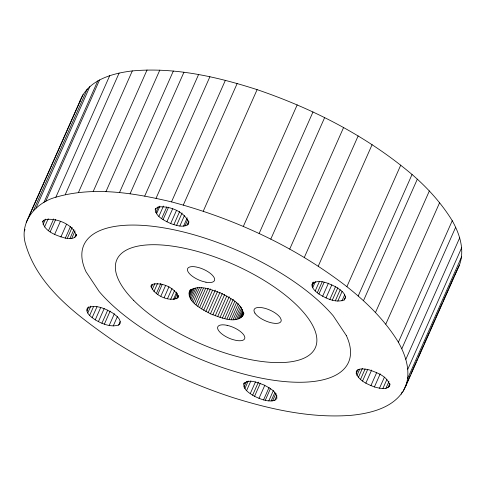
<?xml version="1.0" encoding="UTF-8"?>
<svg xmlns="http://www.w3.org/2000/svg" width="486" height="486" viewBox="0 0 486 486"><rect width="100%" height="100%" fill="white"/><g stroke="black" fill="none" stroke-linecap="round" stroke-linejoin="round"><path stroke-width="0.73" d="M405.5 386.722C411.186 371.784 405.846 355.533 398.386 342.241C385.106 320.474 366.784 302.401 346.883 286.673C295.093 246.663 234.604 218.639 171.503 201.878C133.936 192.985 93.707 186.193 55.854 197.201C36.213 202.522 20.017 221.015 25.023 242.204C36.96 286.953 78.179 316.1 114.076 341.33C151.061 365.193 191.229 384.037 233.08 397.645C271.085 409.485 311.004 418.367 351.032 415.336C371.565 413.313 396.181 407.238 405.5 386.722L459.361 265.186C465.047 250.247 459.707 233.991 452.247 220.699C441.446 203.191 427.589 187.882 412.043 174.48C366.736 136.129 313.087 108.736 257.106 89.637C216.987 76.752 174.699 67.074 132.32 70.92C112.333 73.277 87.996 80.008 80.069 100.851L26.208 222.388M86.909 309.211L88.349 307.413C96.817 304.546 105.899 308.95 113.104 313.288C116.269 315.748 120.953 318.828 120.151 323.451L118.657 325.055C110.547 327.467 102.212 323.87 95.25 319.861C91.599 317.243 85.007 313.124 87.523 307.832M243.765 313.622C237.775 325.711 219.611 317.024 210.444 313.828C202.504 309.218 185.415 301.794 190.111 290.045M242.842 315.693C244.343 303.975 229.04 297.62 220.601 292.979C211.635 289.972 196.502 282.901 189.194 292.116M79.765 102.273L80.069 100.851M155.222 209.812L155.477 208.944L157.962 207.018C169.45 205.633 183.453 211.21 188.744 221.902L187.985 224.496C182.833 227.989 176.017 225.316 170.659 223.548C164.693 220.614 156.383 217.236 155.222 209.812L155.836 208.433M150.988 286.163L152.215 284.377C161.656 282.014 174.34 287.317 178.234 296.436L177.821 297.815C169.195 302.438 153.928 295.251 150.988 286.163L151.589 284.814M312.377 283.66C319.284 278.6 328.706 283.538 335.504 286.716C339.538 289.377 345.175 292.444 345.51 297.851L344.112 300.002C335.51 303.118 326.228 298.471 318.931 294.024C315.42 291.454 309.849 287.038 312.984 282.281M389.201 386.528L389.699 385.112C387.536 376.243 377.039 372.659 369.354 369.913C365.49 368.983 355.983 367.076 356.226 373.527C359.263 380.866 367.483 384.256 374.402 386.959C379.165 388.138 388.004 390.969 390.124 384.456M75.688 236.56L76.144 235.455C73.599 224.174 54.323 216.768 44.032 220.091L42.732 221.792C44.408 231.84 56.826 235.631 65.324 238.134C69.176 238.833 75.427 239.385 76.606 234.489M29.148 216.203L83.009 94.661M24.409 230.923L25.023 229.538M33.4 210.632L87.261 89.09M36.007 208.087L89.867 86.544M43.904 202.468L97.759 80.931M45.708 201.477L99.569 79.935M42.732 221.792L43.345 220.413M43.072 224.641L45.52 219.119M55.854 197.201L109.715 75.658M44.554 226.992L48.229 218.706M48.485 230.674L53.691 218.931M65.246 194.613L119.1 73.076M50.173 231.865L55.677 219.435M54.62 234.428L60.434 221.306M78.459 192.462L132.32 70.92M60.884 236.992L66.394 224.556M65.324 238.134L70.531 226.397M67.25 238.432L72.147 227.387M69.893 238.596L73.872 229.617M71.697 238.48L75.063 230.886M93.184 191.527L147.039 69.99M74.777 237.454L75.998 234.689M105.936 191.666L159.797 70.13M119.471 192.596L173.326 71.053M130.066 193.799L183.927 72.262M86.885 310.973L88.719 306.83M87.747 313.014L90.803 306.107M89.631 315.426L93.61 306.447M144.719 196.083L198.58 74.54M92.14 317.686L97.036 306.636M95.25 319.861L100.754 307.431M98.397 321.641L104.211 308.519M156.042 198.288L209.903 76.752M101.896 323.251L107.716 310.129M104.356 324.174L110.17 311.052M155.836 212.589L158.284 207.066M156.541 213.761L159.906 206.161M109.174 325.486L114.374 313.749M158.873 216.404L163.466 206.046M113.226 325.997L117.509 316.331M161.619 218.645L166.82 206.902M163.053 219.629L168.563 207.2M171.503 201.878L225.358 80.342M118.657 325.055L120.188 321.598M166.874 221.829L172.688 208.707M170.659 223.548L176.473 210.426M173.818 224.672L179.638 211.55M183.307 205.043L237.168 83.501M176.576 225.425L182.086 212.99M151.195 287.773L152.689 284.401M179.838 226.008L184.425 215.644M152.209 289.607L154.9 283.532M153.971 291.557L157.561 283.453M183.544 226.13L187.213 217.843M184.978 225.941L187.73 219.727M156.377 293.501L160.866 283.374M187.067 225.206L188.902 221.063M187.985 224.496L188.902 222.424M157.774 294.437L162.263 284.304M160.86 296.156L165.653 285.349M164.177 297.59L168.964 286.789M203.251 211.173L257.106 89.637M167.512 298.659L172.001 288.532M170.671 299.297L174.565 290.519M173.466 299.461L176.758 292.031M174.674 299.364L177.366 293.283M176.612 298.811L178.107 295.433M177.821 297.815L178.72 295.786M188.951 293.131L190.482 289.674M188.926 294.224L191.071 289.389M189.115 295.397L191.867 289.182M189.51 296.63L193.185 288.344M190.117 297.918L194.4 288.253M190.925 299.255L195.822 288.204M191.934 300.621L197.747 287.499M193.13 302.013L199.558 287.512M194.503 303.422L201.544 287.536M196.052 304.825L203.397 288.253M197.753 306.223L205.712 288.271M199.6 307.602L208.166 288.265M201.575 308.95L210.45 288.927M203.664 310.256L212.54 290.233M243.334 226.403L297.195 104.861M205.851 311.514L215.334 290.106M208.117 312.705L217.607 291.296M210.444 313.828L219.933 292.42M212.819 314.873L222.309 293.465M215.219 315.827L224.708 294.419M217.625 316.69L226.81 295.968M220.024 317.449L229.204 296.727M259.135 233.48L312.996 111.938M222.388 318.099L230.953 298.762M224.702 318.634L233.268 299.297M226.95 319.053L234.908 301.101M229.113 319.357L236.457 302.784M231.172 319.533L238.213 303.647M233.116 319.588L239.24 305.773M234.926 319.515L240.74 306.393M270.793 239.118L324.654 117.576M236.591 319.32L241.797 307.577M238.097 319.004L242.38 309.333M239.428 318.561L242.793 310.967M240.576 318.008L243.328 311.793M241.53 317.34L243.674 312.51M242.289 316.568L243.82 313.118M243.188 314.728L243.802 313.342M289.723 249.069L343.584 127.526M243.759 383.91C248.929 378.315 258.157 382.913 264.092 385.021C269.116 387.919 277.573 391.643 276.844 398.569L274.736 400.361C267.847 402.287 260.696 399.17 254.549 396.309C249.968 393.472 243.401 390.143 243.759 383.91L244.373 382.525M243.996 387.038L246.445 381.516M244.877 388.587L248.243 380.988M304.297 257.465L358.152 135.922M246.584 390.61L250.867 380.945M250.235 393.672L255.442 381.929M252.617 395.221L258.43 382.099M254.549 396.309L260.362 383.193M259.002 398.374L264.815 385.252M318.245 266.182L372.106 144.646M311.957 284.948L312.881 282.876M312.048 286.108L313.883 281.965M312.686 287.761L315.438 281.546M263.552 399.905L269.062 387.476M265.259 400.324L270.459 388.587M315.201 290.974L319.484 281.303M268.794 400.901L273.381 390.537M317.303 292.821L322.2 281.771M271.097 400.993L274.766 392.706M318.931 294.024L324.132 282.287M272.628 400.883L275.993 393.283M274.736 400.361L276.874 395.525M322.631 296.29L328.445 283.168M326.015 297.942L331.829 284.82M329.873 299.425L335.686 286.303M332.309 300.154L337.819 287.718M335.322 300.804L340.218 289.753M337.806 301.101L342.089 291.436M346.883 286.673L400.743 165.131M341.95 300.877L344.702 294.662M344.112 300.002L345.643 296.551M358.182 296.017L412.043 174.48M363.461 300.719L417.322 179.176M375.508 312.462L429.369 190.925M356.177 372.057L356.791 370.678M356.226 373.527L358.06 369.384M356.973 375.374L359.725 369.16M358.413 377.367L362.392 368.388M360.49 379.42L365.077 369.056M385.811 324.113L439.666 202.577M362.544 381.042L367.75 369.305M365.837 383.162L371.65 370.04M370.891 385.659L376.705 372.537M374.402 386.959L380.216 373.837M398.386 342.241L452.247 220.699M379.499 388.223L384.396 377.172M382.853 388.557L386.832 379.584M401.8 348.79L455.661 227.248M385.908 388.338L388.964 381.431M387.992 387.603L389.833 383.46M405.859 359.294L459.72 237.751M407.839 369.184L461.7 247.647M407.718 378.363L461.579 256.821M401.211 394.176L402.129 392.105M403.173 391.309L410.208 375.429M410.822 374.044L416.028 362.307M416.636 360.922L417.553 358.85M418.167 357.471L423.367 345.734M423.98 344.349L429.187 332.612M429.794 331.227L435 319.49M435.608 318.111L442.345 302.918M442.953 301.533L448.159 289.796M448.772 288.417L453.973 276.674M454.586 275.295L459.361 265.186M205.955 282.202L202.498 281.333A14.683 5.808 23.9 0 1 187.79 271.261A14.683 5.808 23.9 0 1 196.119 266.966L199.576 267.835A14.683 5.808 23.9 0 1 214.283 277.913A14.683 5.808 23.9 0 1 205.955 282.202M227.144 325.371L226.294 325.17A14.683 5.808 23.9 0 0 217.971 329.465A14.683 5.808 23.9 0 0 232.679 339.544L236.135 340.413A14.683 5.808 23.9 0 0 244.458 336.118A14.683 5.808 23.9 0 0 229.757 326.039L227.144 325.371M346.311 335.51L333.226 315.827A144.743 57.251 23.9 0 0 166.054 228.262A144.743 57.251 23.9 0 0 86.058 271.826L99.15 291.509A144.743 57.251 23.9 0 0 266.316 379.074A144.743 57.251 23.9 0 0 346.311 335.51M254.889 313.075L254.044 311.186A14.683 5.808 23.9 0 1 264.384 308.179A14.683 5.808 23.9 0 1 280.313 317.777L281.151 319.673A14.683 5.808 23.9 0 1 270.817 322.674A14.683 5.808 23.9 0 1 254.889 313.075M133.686 300.384A108.56 42.938 23.9 0 0 307.523 356.287A108.56 42.938 23.9 0 0 207.139 254.336A108.56 42.938 23.9 0 0 133.686 300.384"/></g></svg>
